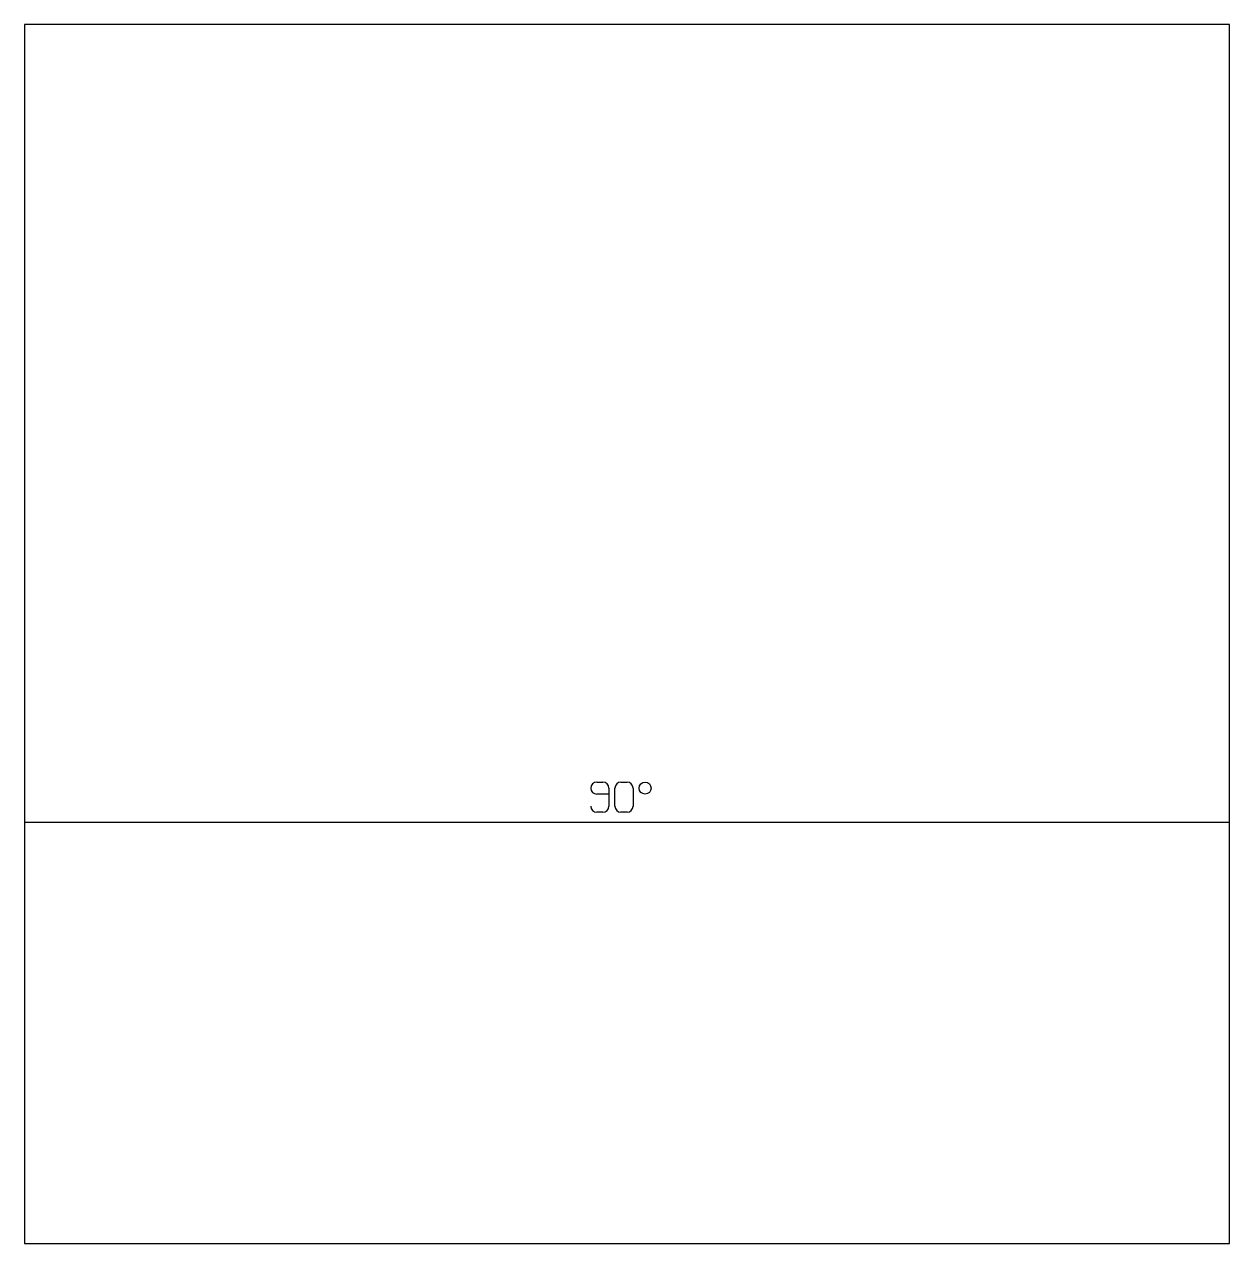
# Model space of a CAD drawing. Header units: millimetres. Extents: x 0 to 80, y 0 to 81.
import ezdxf

# ---------------------------------------------------------------- set-up
doc = ezdxf.new("R2010")
doc.units = ezdxf.units.MM
for name, color, linetype in [('Unfold_Sketch', 7, 'CONTINUOUS'), ('Unfold_Sketch_Bend_Labels', 7, 'CONTINUOUS'), ('Unfold_Sketch_Bends', 7, 'CONTINUOUS')]:
    doc.layers.add(name, color=color, linetype=linetype)

msp = doc.modelspace()

# ---------------------------------------------------------------- linework, layer by layer
at = {"layer": 'Unfold_Sketch'}
for p, q in [((80, 80.969), (0, 80.969)), ((0, 80.969), (0, 30.969)), ((80, 30.969), (80, 80.969)), ((0, 30.969), (0, 25)), ((80, 25), (80, 30.969)), ((0, 25), (0, 0)), ((80, 0), (80, 25)), ((0, 0), (80, 0))]:
    msp.add_line(p, q, dxfattribs=at)
at = {"layer": 'Unfold_Sketch_Bend_Labels'}
for p, q in [((38, 30.651), (38.4, 30.651)), ((38.8, 30.251), (38.8, 29.051)), ((39.2, 29.051), (39.2, 30.251)), ((39.6, 30.651), (40, 30.651)), ((40.4, 30.251), (40.4, 29.051)), ((38.8, 29.851), (38, 29.851)), ((38.4, 28.651), (38, 28.651)), ((40, 28.651), (39.6, 28.651))]:
    msp.add_line(p, q, dxfattribs=at)
msp.add_circle((41.2, 30.251), 0.4, dxfattribs=at)
for centre, start, end in [((38, 30.251), 90, -90), ((38.4, 30.251), 0, 90), ((39.6, 30.251), 90, 180), ((40, 30.251), 0, 90), ((38, 29.051), 180, -90), ((38.4, 29.051), -90, 0), ((39.6, 29.051), 180, -90), ((40, 29.051), -90, 0)]:
    msp.add_arc(centre, 0.4, start, end, dxfattribs=at)
at = {"layer": 'Unfold_Sketch_Bends'}
msp.add_line((0, 27.985), (80, 27.985), dxfattribs=at)

doc.saveas('drawing.dxf')
